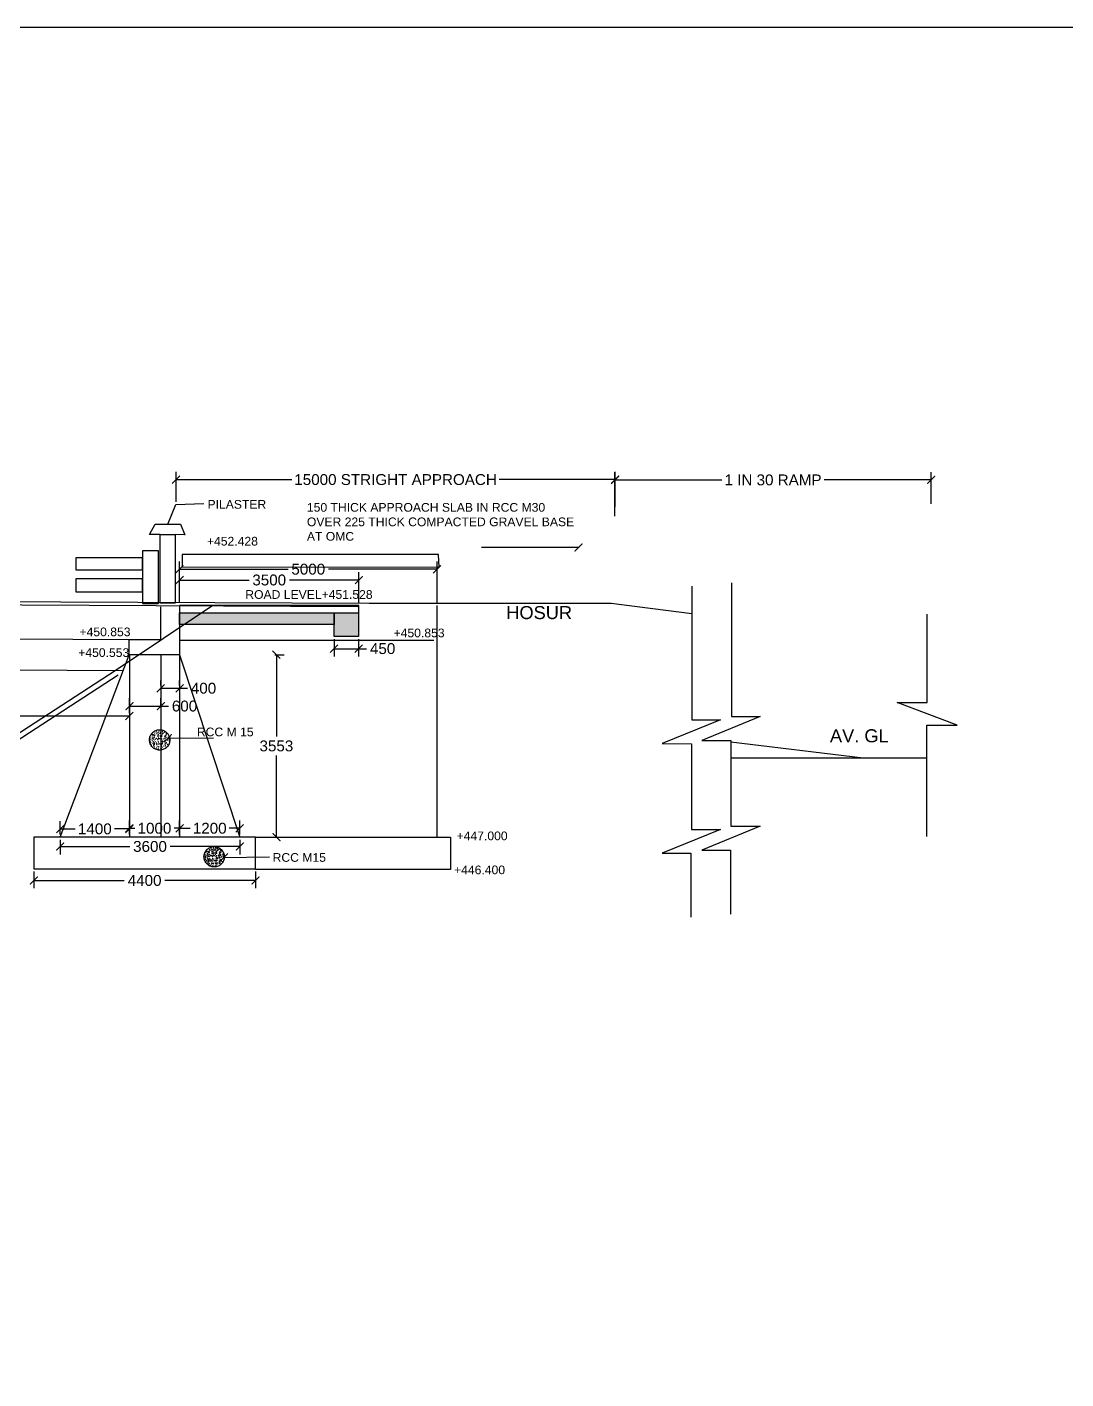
# Model space of a CAD drawing. Header units: inches. Extents: x 325 to 11487, y 381 to 10656.
# Drawn here: x 375.82 to 399.71, y 493.95 to 525.06 of the extents above; entities that cross this region are included whole.
import ezdxf

# ---------------------------------------------------------------- set-up
doc = ezdxf.new("R2010")
doc.units = ezdxf.units.IN
doc.header["$MEASUREMENT"] = 0
doc.linetypes.add('HIDDEN', pattern=[9.525, 6.35, -3.175])
doc.layers.add('DIMENSION', color=255, linetype='Continuous')
doc.layers.add('DRAWING', color=7, linetype='Continuous')
doc.styles.get("Standard").update_dxf_attribs({"font": 'arial.ttf'})
doc.dimstyles.new('dig', dxfattribs={"dimtxt": 0.3125, "dimasz": 0.18, "dimexe": 0.18, "dimexo": 0.0625, "dimgap": 0.09, "dimtad": 0, "dimtih": 1, "dimtoh": 1, "dimdec": 4, "dimzin": 0, "dimdsep": 46, "dimtxsty": 'Standard', "dimblk": 'ARCHTICK', "dimcen": 0.09, "dimadec": 0, "dimazin": 0, "dimtfac": 1, "dimtdec": 4, "dimtofl": 0, "dimtmove": 0, "dimatfit": 3, "dimldrblk": 'ARCHTICK', "dimfxl": 1, "dimtolj": 1, "dimtzin": 0, "dimarcsym": 0})

# ---------------------------------------------------------------- blocks, each defined once
blk = doc.blocks.new('_ArchTick')
at = {"color": 0, "linetype": 'ByBlock', "const_width": 0.15}
blk.add_lwpolyline([(-0.5, -0.5), (0.5, 0.5)], dxfattribs=at)
blk = doc.blocks.new('*D47')
at = {"layer": 'Defpoints', "color": 0, "linetype": 'HIDDEN', "transparency": 16777216}
for p in [(378.171, 506.606), (376.581, 506.416), (378.171, 506.416)]:
    blk.add_point(p, dxfattribs=at)
at = {"layer": 'DIMENSION', "color": 0, "linetype": 'HIDDEN', "lineweight": -2, "transparency": 16777216}
for p, q in [((376.581, 506.478), (376.581, 506.786)), ((376.581, 506.606), (376.925, 506.606)), ((378.171, 506.606), (377.827, 506.606)), ((378.171, 506.478), (378.171, 506.786))]:
    blk.add_line(p, q, dxfattribs=at)
at = {"layer": 'DIMENSION', "color": 0, "linetype": 'HIDDEN', "lineweight": -2, "transparency": 16777216, "xscale": 0.18, "yscale": 0.18, "zscale": 0.18, "rotation": 180}
blk.add_blockref('_ArchTick', (376.581, 506.606), dxfattribs=at)
at = {"layer": 'DIMENSION', "color": 0, "linetype": 'HIDDEN', "lineweight": -2, "transparency": 16777216, "xscale": 0.18, "yscale": 0.18, "zscale": 0.18}
blk.add_blockref('_ArchTick', (378.171, 506.606), dxfattribs=at)
at = {"layer": 'DIMENSION', "color": 0, "linetype": 'HIDDEN', "transparency": 16777216, "insert": (377.376, 506.606), "char_height": 0.25, "attachment_point": 5}
blk.add_mtext('\\A1;1400', dxfattribs=at)
blk = doc.blocks.new('*D48')
at = {"layer": 'Defpoints', "color": 0, "linetype": 'HIDDEN', "transparency": 16777216}
for p in [(378.171, 506.606), (379.325, 506.62), (379.325, 506.606)]:
    blk.add_point(p, dxfattribs=at)
at = {"layer": 'DIMENSION', "color": 0, "linetype": 'HIDDEN', "lineweight": -2, "transparency": 16777216}
for p, q in [((378.171, 506.669), (378.171, 506.8)), ((379.325, 506.669), (379.325, 506.8)), ((378.171, 506.62), (378.297, 506.62)), ((379.325, 506.62), (379.199, 506.62))]:
    blk.add_line(p, q, dxfattribs=at)
at = {"layer": 'DIMENSION', "color": 0, "linetype": 'HIDDEN', "lineweight": -2, "transparency": 16777216, "xscale": 0.18, "yscale": 0.18, "zscale": 0.18, "rotation": 180}
blk.add_blockref('_ArchTick', (378.171, 506.62), dxfattribs=at)
at = {"layer": 'DIMENSION', "color": 0, "linetype": 'HIDDEN', "lineweight": -2, "transparency": 16777216, "xscale": 0.18, "yscale": 0.18, "zscale": 0.18}
blk.add_blockref('_ArchTick', (379.325, 506.62), dxfattribs=at)
at = {"layer": 'DIMENSION', "color": 0, "linetype": 'HIDDEN', "transparency": 16777216, "insert": (378.748, 506.62), "char_height": 0.25, "attachment_point": 5}
blk.add_mtext('\\A1;1000', dxfattribs=at)
blk = doc.blocks.new('*D49')
at = {"layer": 'Defpoints', "color": 0, "linetype": 'HIDDEN', "transparency": 16777216}
for p in [(380.71, 506.62), (379.325, 506.416), (380.71, 506.416)]:
    blk.add_point(p, dxfattribs=at)
at = {"layer": 'DIMENSION', "color": 0, "linetype": 'HIDDEN', "lineweight": -2, "transparency": 16777216}
for p, q in [((379.325, 506.478), (379.325, 506.8)), ((380.71, 506.478), (380.71, 506.8)), ((379.325, 506.62), (379.567, 506.62)), ((380.71, 506.62), (380.469, 506.62))]:
    blk.add_line(p, q, dxfattribs=at)
at = {"layer": 'DIMENSION', "color": 0, "linetype": 'HIDDEN', "lineweight": -2, "transparency": 16777216, "xscale": 0.18, "yscale": 0.18, "zscale": 0.18, "rotation": 180}
blk.add_blockref('_ArchTick', (379.325, 506.62), dxfattribs=at)
at = {"layer": 'DIMENSION', "color": 0, "linetype": 'HIDDEN', "lineweight": -2, "transparency": 16777216, "xscale": 0.18, "yscale": 0.18, "zscale": 0.18}
blk.add_blockref('_ArchTick', (380.71, 506.62), dxfattribs=at)
at = {"layer": 'DIMENSION', "color": 0, "linetype": 'HIDDEN', "transparency": 16777216, "insert": (380.018, 506.62), "char_height": 0.25, "attachment_point": 5}
blk.add_mtext('\\A1;1200', dxfattribs=at)
blk = doc.blocks.new('*D50')
at = {"layer": 'Defpoints', "color": 0, "linetype": 'HIDDEN', "transparency": 16777216}
for p in [(376.581, 506.416), (380.71, 506.416), (380.71, 506.201)]:
    blk.add_point(p, dxfattribs=at)
at = {"layer": 'DIMENSION', "color": 0, "linetype": 'HIDDEN', "lineweight": -2, "transparency": 16777216}
for p, q in [((376.581, 506.353), (376.581, 506.021)), ((376.581, 506.201), (378.183, 506.201)), ((380.71, 506.201), (379.108, 506.201)), ((380.71, 506.353), (380.71, 506.021))]:
    blk.add_line(p, q, dxfattribs=at)
at = {"layer": 'DIMENSION', "color": 0, "linetype": 'HIDDEN', "lineweight": -2, "transparency": 16777216, "xscale": 0.18, "yscale": 0.18, "zscale": 0.18, "rotation": 180}
blk.add_blockref('_ArchTick', (376.581, 506.201), dxfattribs=at)
at = {"layer": 'DIMENSION', "color": 0, "linetype": 'HIDDEN', "lineweight": -2, "transparency": 16777216, "xscale": 0.18, "yscale": 0.18, "zscale": 0.18}
blk.add_blockref('_ArchTick', (380.71, 506.201), dxfattribs=at)
at = {"layer": 'DIMENSION', "color": 0, "linetype": 'HIDDEN', "transparency": 16777216, "insert": (378.645, 506.201), "char_height": 0.25, "attachment_point": 5}
blk.add_mtext('\\A1;3600', dxfattribs=at)
blk = doc.blocks.new('*D51')
at = {"layer": 'Defpoints', "color": 0, "linetype": 'HIDDEN', "transparency": 16777216}
for p in [(375.971, 505.691), (381.071, 505.691), (381.071, 505.419)]:
    blk.add_point(p, dxfattribs=at)
at = {"layer": 'DIMENSION', "color": 0, "linetype": 'HIDDEN', "lineweight": -2, "transparency": 16777216}
for p, q in [((375.971, 505.628), (375.971, 505.239)), ((381.071, 505.628), (381.071, 505.239)), ((375.971, 505.419), (378.053, 505.419)), ((381.071, 505.419), (378.989, 505.419))]:
    blk.add_line(p, q, dxfattribs=at)
at = {"layer": 'DIMENSION', "color": 0, "linetype": 'HIDDEN', "lineweight": -2, "transparency": 16777216, "xscale": 0.18, "yscale": 0.18, "zscale": 0.18, "rotation": 180}
blk.add_blockref('_ArchTick', (375.971, 505.419), dxfattribs=at)
at = {"layer": 'DIMENSION', "color": 0, "linetype": 'HIDDEN', "lineweight": -2, "transparency": 16777216, "xscale": 0.18, "yscale": 0.18, "zscale": 0.18}
blk.add_blockref('_ArchTick', (381.071, 505.419), dxfattribs=at)
at = {"layer": 'DIMENSION', "color": 0, "linetype": 'HIDDEN', "transparency": 16777216, "insert": (378.521, 505.419), "char_height": 0.25, "attachment_point": 5}
blk.add_mtext('\\A1;4400', dxfattribs=at)
blk = doc.blocks.new('*D57')
at = {"layer": 'Defpoints', "color": 0, "linetype": 'HIDDEN', "transparency": 16777216}
for p in [(368.644, 509.204), (378.171, 509.204), (378.171, 509.204)]:
    blk.add_point(p, dxfattribs=at)
at = {"layer": 'DIMENSION', "color": 0, "linetype": 'HIDDEN', "lineweight": -2, "transparency": 16777216}
for p, q in [((368.644, 509.266), (368.644, 509.384)), ((378.171, 509.266), (378.171, 509.384)), ((368.644, 509.204), (372.945, 509.204)), ((378.171, 509.204), (373.871, 509.204))]:
    blk.add_line(p, q, dxfattribs=at)
at = {"layer": 'DIMENSION', "color": 0, "linetype": 'HIDDEN', "lineweight": -2, "transparency": 16777216, "xscale": 0.18, "yscale": 0.18, "zscale": 0.18, "rotation": 180}
blk.add_blockref('_ArchTick', (368.644, 509.204), dxfattribs=at)
at = {"layer": 'DIMENSION', "color": 0, "linetype": 'HIDDEN', "lineweight": -2, "transparency": 16777216, "xscale": 0.18, "yscale": 0.18, "zscale": 0.18}
blk.add_blockref('_ArchTick', (378.171, 509.204), dxfattribs=at)
at = {"layer": 'DIMENSION', "color": 0, "linetype": 'HIDDEN', "transparency": 16777216, "insert": (373.408, 509.204), "char_height": 0.25, "attachment_point": 5}
blk.add_mtext('\\A1;8000', dxfattribs=at)
blk = doc.blocks.new('*D58')
at = {"layer": 'Defpoints', "color": 0, "linetype": 'HIDDEN', "transparency": 16777216}
for p in [(378.171, 509.384), (378.892, 509.432), (378.892, 509.384)]:
    blk.add_point(p, dxfattribs=at)
at = {"layer": 'DIMENSION', "color": 0, "linetype": 'HIDDEN', "lineweight": -2, "transparency": 16777216}
for p, q in [((378.171, 509.446), (378.171, 509.612)), ((378.892, 509.446), (378.892, 509.612)), ((378.171, 509.432), (378.892, 509.432)), ((378.892, 509.432), (379.072, 509.432))]:
    blk.add_line(p, q, dxfattribs=at)
at = {"layer": 'DIMENSION', "color": 0, "linetype": 'HIDDEN', "lineweight": -2, "transparency": 16777216, "xscale": 0.18, "yscale": 0.18, "zscale": 0.18, "rotation": 180}
blk.add_blockref('_ArchTick', (378.171, 509.432), dxfattribs=at)
at = {"layer": 'DIMENSION', "color": 0, "linetype": 'HIDDEN', "lineweight": -2, "transparency": 16777216, "xscale": 0.18, "yscale": 0.18, "zscale": 0.18}
blk.add_blockref('_ArchTick', (378.892, 509.432), dxfattribs=at)
at = {"layer": 'DIMENSION', "color": 0, "linetype": 'HIDDEN', "transparency": 16777216, "insert": (379.439, 509.432), "char_height": 0.25, "attachment_point": 5}
blk.add_mtext('\\A1;600', dxfattribs=at)
blk = doc.blocks.new('*D59')
at = {"layer": 'Defpoints', "color": 0, "linetype": 'HIDDEN', "transparency": 16777216}
for p in [(378.892, 509.842), (379.325, 509.842), (379.325, 509.842)]:
    blk.add_point(p, dxfattribs=at)
at = {"layer": 'DIMENSION', "color": 0, "linetype": 'HIDDEN', "lineweight": -2, "transparency": 16777216}
for p, q in [((378.892, 509.905), (378.892, 510.022)), ((379.325, 509.905), (379.325, 510.022)), ((378.892, 509.842), (379.325, 509.842)), ((379.325, 509.842), (379.505, 509.842))]:
    blk.add_line(p, q, dxfattribs=at)
at = {"layer": 'DIMENSION', "color": 0, "linetype": 'HIDDEN', "lineweight": -2, "transparency": 16777216, "xscale": 0.18, "yscale": 0.18, "zscale": 0.18, "rotation": 180}
blk.add_blockref('_ArchTick', (378.892, 509.842), dxfattribs=at)
at = {"layer": 'DIMENSION', "color": 0, "linetype": 'HIDDEN', "lineweight": -2, "transparency": 16777216, "xscale": 0.18, "yscale": 0.18, "zscale": 0.18}
blk.add_blockref('_ArchTick', (379.325, 509.842), dxfattribs=at)
at = {"layer": 'DIMENSION', "color": 0, "linetype": 'HIDDEN', "transparency": 16777216, "insert": (379.876, 509.842), "char_height": 0.25, "attachment_point": 5}
blk.add_mtext('\\A1;400', dxfattribs=at)
blk = doc.blocks.new('*D60')
at = {"layer": 'Defpoints', "color": 0, "linetype": 'HIDDEN', "transparency": 16777216}
for p in [(381.457, 510.615), (381.552, 510.615), (381.488, 506.416)]:
    blk.add_point(p, dxfattribs=at)
at = {"layer": 'DIMENSION', "color": 0, "linetype": 'HIDDEN', "lineweight": -2, "transparency": 16777216}
for p, q in [((381.519, 510.615), (381.732, 510.615)), ((381.552, 510.615), (381.552, 508.733)), ((381.552, 506.416), (381.552, 508.298)), ((381.551, 506.416), (381.732, 506.416))]:
    blk.add_line(p, q, dxfattribs=at)
at = {"layer": 'DIMENSION', "color": 0, "linetype": 'HIDDEN', "lineweight": -2, "transparency": 16777216, "xscale": 0.18, "yscale": 0.18, "zscale": 0.18}
for p, rotation in [((381.552, 510.615), 90), ((381.552, 506.416), 270)]:
    blk.add_blockref('_ArchTick', p, dxfattribs=dict(at, rotation=rotation))
at = {"layer": 'DIMENSION', "color": 0, "linetype": 'HIDDEN', "transparency": 16777216, "insert": (381.552, 508.515), "char_height": 0.25, "attachment_point": 5}
blk.add_mtext('\\A1;3553', dxfattribs=at)
blk = doc.blocks.new('*D61')
at = {"layer": 'Defpoints', "color": 0, "linetype": 'HIDDEN', "transparency": 16777216}
for p in [(382.878, 511.033), (383.444, 511.033), (383.444, 510.754)]:
    blk.add_point(p, dxfattribs=at)
at = {"layer": 'DIMENSION', "color": 0, "linetype": 'HIDDEN', "lineweight": -2, "transparency": 16777216}
for p, q in [((382.878, 510.971), (382.878, 510.574)), ((383.444, 510.971), (383.444, 510.574)), ((382.878, 510.754), (383.444, 510.754)), ((383.444, 510.754), (383.624, 510.754))]:
    blk.add_line(p, q, dxfattribs=at)
at = {"layer": 'DIMENSION', "color": 0, "linetype": 'HIDDEN', "lineweight": -2, "transparency": 16777216, "xscale": 0.18, "yscale": 0.18, "zscale": 0.18, "rotation": 180}
blk.add_blockref('_ArchTick', (382.878, 510.754), dxfattribs=at)
at = {"layer": 'DIMENSION', "color": 0, "linetype": 'HIDDEN', "lineweight": -2, "transparency": 16777216, "xscale": 0.18, "yscale": 0.18, "zscale": 0.18}
blk.add_blockref('_ArchTick', (383.444, 510.754), dxfattribs=at)
at = {"layer": 'DIMENSION', "color": 0, "linetype": 'HIDDEN', "transparency": 16777216, "insert": (383.995, 510.754), "char_height": 0.25, "attachment_point": 5}
blk.add_mtext('\\A1;450', dxfattribs=at)
blk = doc.blocks.new('*D62')
at = {"layer": 'Defpoints', "color": 0, "linetype": 'HIDDEN', "transparency": 16777216}
for p in [(383.449, 512.333), (379.325, 511.744), (383.449, 511.744)]:
    blk.add_point(p, dxfattribs=at)
at = {"layer": 'DIMENSION', "color": 0, "linetype": 'HIDDEN', "lineweight": -2, "transparency": 16777216}
for p, q in [((379.325, 511.807), (379.325, 512.513)), ((383.449, 511.807), (383.449, 512.513)), ((379.325, 512.333), (380.924, 512.333)), ((383.449, 512.333), (381.85, 512.333))]:
    blk.add_line(p, q, dxfattribs=at)
at = {"layer": 'DIMENSION', "color": 0, "linetype": 'HIDDEN', "lineweight": -2, "transparency": 16777216, "xscale": 0.18, "yscale": 0.18, "zscale": 0.18, "rotation": 180}
blk.add_blockref('_ArchTick', (379.325, 512.333), dxfattribs=at)
at = {"layer": 'DIMENSION', "color": 0, "linetype": 'HIDDEN', "lineweight": -2, "transparency": 16777216, "xscale": 0.18, "yscale": 0.18, "zscale": 0.18}
blk.add_blockref('_ArchTick', (383.449, 512.333), dxfattribs=at)
at = {"layer": 'DIMENSION', "color": 0, "linetype": 'HIDDEN', "transparency": 16777216, "insert": (381.387, 512.333), "char_height": 0.25, "attachment_point": 5}
blk.add_mtext('\\A1;3500', dxfattribs=at)
blk = doc.blocks.new('*D63')
at = {"layer": 'Defpoints', "color": 0, "linetype": 'HIDDEN', "transparency": 16777216}
for p in [(385.246, 512.582), (379.325, 511.807), (385.246, 511.748)]:
    blk.add_point(p, dxfattribs=at)
at = {"layer": 'DIMENSION', "color": 0, "linetype": 'HIDDEN', "lineweight": -2, "transparency": 16777216}
for p, q in [((379.325, 511.869), (379.325, 512.762)), ((385.246, 511.81), (385.246, 512.762)), ((379.325, 512.582), (381.822, 512.582)), ((385.246, 512.582), (382.748, 512.582))]:
    blk.add_line(p, q, dxfattribs=at)
at = {"layer": 'DIMENSION', "color": 0, "linetype": 'HIDDEN', "lineweight": -2, "transparency": 16777216, "xscale": 0.18, "yscale": 0.18, "zscale": 0.18, "rotation": 180}
blk.add_blockref('_ArchTick', (379.325, 512.582), dxfattribs=at)
at = {"layer": 'DIMENSION', "color": 0, "linetype": 'HIDDEN', "lineweight": -2, "transparency": 16777216, "xscale": 0.18, "yscale": 0.18, "zscale": 0.18}
blk.add_blockref('_ArchTick', (385.246, 512.582), dxfattribs=at)
at = {"layer": 'DIMENSION', "color": 0, "linetype": 'HIDDEN', "transparency": 16777216, "insert": (382.285, 512.582), "char_height": 0.25, "attachment_point": 5}
blk.add_mtext('\\A1;5000', dxfattribs=at)
blk = doc.blocks.new('*D68')
at = {"layer": 'Defpoints', "color": 0, "linetype": 'HIDDEN', "transparency": 16777216}
for p in [(379.243, 514.644), (379.243, 514.073), (389.344, 513.953)]:
    blk.add_point(p, dxfattribs=at)
at = {"layer": 'DIMENSION', "color": 0, "linetype": 'HIDDEN', "lineweight": -2, "transparency": 16777216}
for p, q in [((379.243, 514.136), (379.243, 514.824)), ((379.243, 514.644), (381.907, 514.644)), ((389.344, 514.644), (386.679, 514.644)), ((389.344, 514.015), (389.344, 514.824))]:
    blk.add_line(p, q, dxfattribs=at)
at = {"layer": 'DIMENSION', "color": 0, "linetype": 'HIDDEN', "lineweight": -2, "transparency": 16777216, "xscale": 0.18, "yscale": 0.18, "zscale": 0.18, "rotation": 180}
blk.add_blockref('_ArchTick', (379.243, 514.644), dxfattribs=at)
at = {"layer": 'DIMENSION', "color": 0, "linetype": 'HIDDEN', "lineweight": -2, "transparency": 16777216, "xscale": 0.18, "yscale": 0.18, "zscale": 0.18}
blk.add_blockref('_ArchTick', (389.344, 514.644), dxfattribs=at)
at = {"layer": 'DIMENSION', "color": 0, "linetype": 'HIDDEN', "transparency": 16777216, "insert": (384.293, 514.644), "char_height": 0.25, "attachment_point": 5}
blk.add_mtext('\\A1;15000 STRIGHT APPROACH', dxfattribs=at)
blk = doc.blocks.new('*D69')
at = {"layer": 'Defpoints', "color": 0, "linetype": 'HIDDEN', "transparency": 16777216}
for p in [(389.338, 514.636), (396.612, 514.021), (389.338, 513.743)]:
    blk.add_point(p, dxfattribs=at)
at = {"layer": 'DIMENSION', "color": 0, "linetype": 'HIDDEN', "lineweight": -2, "transparency": 16777216}
for p, q in [((389.338, 513.806), (389.338, 514.816)), ((389.338, 514.636), (391.795, 514.636)), ((396.612, 514.636), (394.154, 514.636)), ((396.612, 514.084), (396.612, 514.816))]:
    blk.add_line(p, q, dxfattribs=at)
at = {"layer": 'DIMENSION', "color": 0, "linetype": 'HIDDEN', "lineweight": -2, "transparency": 16777216, "xscale": 0.18, "yscale": 0.18, "zscale": 0.18, "rotation": 180}
blk.add_blockref('_ArchTick', (389.338, 514.636), dxfattribs=at)
at = {"layer": 'DIMENSION', "color": 0, "linetype": 'HIDDEN', "lineweight": -2, "transparency": 16777216, "xscale": 0.18, "yscale": 0.18, "zscale": 0.18}
blk.add_blockref('_ArchTick', (396.612, 514.636), dxfattribs=at)
at = {"layer": 'DIMENSION', "color": 0, "linetype": 'HIDDEN', "transparency": 16777216, "insert": (392.975, 514.636), "char_height": 0.25, "attachment_point": 5}
blk.add_mtext('\\A1;1 IN 30 RAMP ', dxfattribs=at)

msp = doc.modelspace()

# ---------------------------------------------------------------- hatches: boundary and pattern name
at = {"layer": 'DIMENSION', "linetype": 'HIDDEN'}
h = msp.add_hatch(dxfattribs=at)
h.set_pattern_fill('AR-CONC', color=256, scale=0.016612, style=0)
h.set_pattern_definition([(130, (4283.88409, -2218.87771), (-0.1191491726, -0.010424202), [0.0124587816, -0.1370465973]), (185, (4283.88409, -2218.87771), (0.0230489674, 0.1249519666), [0.0099670253, -0.109637278]), (79.5486, (4283.87416, -2218.87858), (-0.0961002937, 0.1145276888), [0.0105883347, -0.1164716857]), (133.8158, (4283.88409, -2218.84449), (-0.177286975, -0.0274955366), [0.0186881724, -0.205569896]), (83.3644, (4283.86931, -2218.84678), (-0.1552634466, 0.161817624), [0.0158825026, -0.1747075006]), (188.8158, (4283.88409, -2218.84449), (-0.15526332, 0.161817745), [0.014950538, -0.164455917]), (159, (4283.86747, -2218.85279), (-0.0991564611, -0.0668818776), [0.0124587816, -0.1370465973]), (214, (4283.86747, -2218.8528), (-0.0404188343, 0.1204598136), [0.0099670253, -0.109637278]), (108.5486, (4283.85921, -2218.85837), (-0.139575336, 0.0535778268), [0.0105883347, -0.1164716857]), (142.5, (4283.884086, -2218.877712), (-0.00201995975, 0.0552993575), [0, -0.1083083412, 0, -0.1112984487, 0, -0.1100525706]), (172.5, (4283.884086, -2218.87771), (-0.0437003454, 0.0655185249), [0, -0.0634567275, 0, -0.1058165848, 0, -0.0419445646]), (212.5, (4283.92113, -2218.877712), (-0.08867702843, -0.0037467496), [0, -0.0415292719, 0, -0.1295713284, 0, -0.1719311857]), (222.5, (4283.93774, -2218.87771), (-0.096877188, 0.0166291481), [0, -0.0539880535, 0, -0.0860486514, 0, -0.1220960594])])
h.paths.add_polyline_path([(379.32511, 511.58057), (379.32511, 511.30903), (382.87779, 511.30903), (382.87779, 511.58057)])
h.paths.add_polyline_path([(383.4439, 511.58057), (382.87779, 511.58057), (382.87779, 511.03314), (383.4439, 511.03314)])
h = msp.add_hatch(dxfattribs=at)
h.set_pattern_fill('AR-CONC', color=256, scale=0.016612, style=0)
h.set_pattern_definition([(50, (-3531.94063, -2221.43933), (0.1191491726, -0.010424202), [0.0124587816, -0.1370465973]), (355, (-3531.94063, -2221.43933), (-0.0230489674, 0.1249519666), [0.0099670253, -0.109637278]), (100.4514, (-3531.9307, -2221.4402), (0.0961002937, 0.1145276888), [0.0105883347, -0.1164716857]), (46.1842, (-3531.94063, -2221.4061), (0.177286975, -0.0274955366), [0.0186881724, -0.205569896]), (96.6356, (-3531.92586, -2221.4084), (0.1552634466, 0.161817624), [0.0158825026, -0.1747075006]), (351.1842, (-3531.94063, -2221.4061), (0.15526332, 0.161817745), [0.014950538, -0.164455917]), (21, (-3531.92402, -2221.41441), (0.0991564611, -0.0668818776), [0.0124587816, -0.1370465973]), (326, (-3531.92402, -2221.41441), (0.0404188343, 0.1204598136), [0.0099670253, -0.109637278]), (71.4514, (-3531.91576, -2221.41998), (0.139575336, 0.0535778268), [0.0105883347, -0.1164716857]), (37.5, (-3531.94063, -2221.439328), (0.00201995975, 0.0552993575), [0, -0.1083083412, 0, -0.1112984487, 0, -0.1100525706]), (7.5, (-3531.94063, -2221.43933), (0.0437003454, 0.0655185249), [0, -0.0634567275, 0, -0.1058165848, 0, -0.0419445646]), (327.5, (-3531.977674, -2221.439328), (0.08867702843, -0.0037467496), [0, -0.0415292719, 0, -0.1295713284, 0, -0.1719311857]), (317.5, (-3531.994286, -2221.43933), (0.096877188, 0.0166291481), [0, -0.0539880535, 0, -0.0860486514, 0, -0.1220960594])])
h.paths.add_polyline_path([(379.10122, 508.65429, 1), (378.63271, 508.65429, 1)])
h = msp.add_hatch(dxfattribs=at)
h.set_pattern_fill('AR-CONC', color=256, scale=0.016612, style=0)
h.set_pattern_definition([(50, (-3530.68723, -2224.12883), (0.1191491726, -0.010424202), [0.0124587816, -0.1370465973]), (355, (-3530.68723, -2224.12883), (-0.0230489674, 0.1249519666), [0.0099670253, -0.109637278]), (100.4514, (-3530.6773, -2224.1297), (0.0961002937, 0.1145276888), [0.0105883347, -0.1164716857]), (46.1842, (-3530.68723, -2224.0956), (0.177286975, -0.0274955366), [0.0186881724, -0.205569896]), (96.6356, (-3530.67246, -2224.0979), (0.1552634466, 0.161817624), [0.0158825026, -0.1747075006]), (351.1842, (-3530.68723, -2224.0956), (0.15526332, 0.161817745), [0.014950538, -0.164455917]), (21, (-3530.67062, -2224.10391), (0.0991564611, -0.0668818776), [0.0124587816, -0.1370465973]), (326, (-3530.67062, -2224.10391), (0.0404188343, 0.1204598136), [0.0099670253, -0.109637278]), (71.4514, (-3530.66236, -2224.10948), (0.139575336, 0.0535778268), [0.0105883347, -0.1164716857]), (37.5, (-3530.687232, -2224.12883), (0.00201995975, 0.0552993575), [0, -0.1083083412, 0, -0.1112984487, 0, -0.1100525706]), (7.5, (-3530.68723, -2224.12883), (0.0437003454, 0.0655185249), [0, -0.0634567275, 0, -0.1058165848, 0, -0.0419445646]), (327.5, (-3530.724276, -2224.12883), (0.08867702843, -0.0037467496), [0, -0.0415292719, 0, -0.1295713284, 0, -0.1719311857]), (317.5, (-3530.74089, -2224.12883), (0.096877188, 0.0166291481), [0, -0.0539880535, 0, -0.0860486514, 0, -0.1220960594])])
h.paths.add_polyline_path([(380.35462, 505.96479, 1), (379.8861, 505.96479, 1)])

# ---------------------------------------------------------------- linework, layer by layer
for p, q in [((391.1059, 512.19138), (391.1059, 509.11577)), ((392.01791, 512.26532), (392.01791, 509.18971)), ((379.32511, 510.94601), (385.17525, 510.94601)), ((378.17128, 510.61502), (378.17128, 506.41553)), ((378.89209, 510.61502), (378.89209, 506.41553)), ((379.32511, 510.61502), (379.32511, 506.41553)), ((391.76713, 509.11577), (390.4242, 508.57014)), ((391.1059, 509.11577), (391.76713, 509.11577)), ((392.67915, 509.18971), (391.33622, 508.64408)), ((392.01791, 509.18971), (392.67915, 509.18971)), ((390.4242, 508.57014), (391.09552, 508.56363)), ((391.09552, 508.56363), (391.09552, 506.59386)), ((391.33622, 508.64408), (392.00754, 508.63757)), ((392.00754, 508.63757), (392.00754, 506.6678)), ((391.76511, 506.59386), (390.42466, 506.04589)), ((391.09552, 506.59386), (391.76511, 506.59386)), ((392.67713, 506.6678), (391.33667, 506.11983)), ((392.00754, 506.6678), (392.67713, 506.6678)), ((390.42466, 506.04589), (391.08255, 506.04589)), ((391.08255, 506.04589), (391.08255, 504.57232)), ((391.33667, 506.11983), (391.99456, 506.11983)), ((391.99456, 506.11983), (391.99456, 504.64627))]:
    msp.add_line(p, q, dxfattribs=at)
for points in [[(379.05536, 513.61743), (379.24258, 514.07335), (379.88571, 514.09425)], [(378.87635, 513.37906), (378.63241, 513.37906), (378.76462, 513.61743), (379.3461, 513.61743), (379.44901, 513.37674), (379.22068, 513.37906)], [(383.68605, 511.80081), (389.24782, 511.80081), (391.1059, 511.56255)], [(377.84511, 510.25377), (380.06768, 511.74076)], [(379.32511, 511.72407), (379.32511, 510.61502), (378.16198, 510.61502), (378.16198, 510.96431), (378.89392, 510.96431), (378.89107, 511.7192)], [(385.24554, 511.74781), (385.24554, 506.41553)], [(379.32511, 510.61502), (380.71028, 506.41553), (376.58054, 506.41553), (378.16198, 510.61502)], [(395.04737, 508.23468), (392.00754, 508.60012)], [(396.50928, 508.23468), (392.00754, 508.23468)]]:
    msp.add_lwpolyline(points, dxfattribs=at)
for points in [[(378.87635, 513.37906), (379.22068, 513.37906), (379.22068, 511.80412), (378.87635, 511.80412)], [(378.46879, 512.84796), (376.93613, 512.84796), (376.93613, 512.56673), (378.46879, 512.56673)], [(378.84067, 513.00446), (378.46879, 513.00446), (378.46879, 511.79614), (378.84067, 511.79614)], [(385.28027, 512.91934), (379.38157, 512.91934), (379.38157, 512.63812), (385.29206, 512.62817)], [(378.46879, 512.36454), (376.93599, 512.36454), (376.93599, 512.0634), (378.46879, 512.0634)], [(383.44871, 511.74443), (379.32511, 511.74443), (379.32511, 511.58057), (383.44871, 511.58057)], [(379.32511, 511.58057), (382.87779, 511.58057), (382.87779, 511.30903), (379.32511, 511.30903)], [(382.87779, 511.58057), (383.4439, 511.58057), (383.4439, 511.03314), (382.87779, 511.03314)], [(381.07096, 506.41553), (375.97102, 506.41553), (375.97102, 505.69074), (381.07096, 505.69074)], [(381.07096, 506.41553), (385.55424, 506.41553), (385.55424, 505.67354), (381.07096, 505.67354)]]:
    msp.add_lwpolyline(points, close=True, dxfattribs=at)
at = {"layer": 'DIMENSION'}
for points in [[(335.78865, 512.00681), (383.68605, 511.80081)], [(341.69817, 511.93017), (383.42807, 511.72417)], [(346.9849, 511.15005), (378.16198, 510.96431)], [(347.12195, 510.43681), (378.02554, 510.2527)], [(347.15622, 510.33504), (355.41549, 504.71211), (369.54974, 504.71211), (377.91184, 510.15118)], [(347.22509, 510.4362), (355.45319, 504.83448), (369.51344, 504.83448), (377.84511, 510.25377)]]:
    msp.add_lwpolyline(points, dxfattribs=at)
at = {"layer": 'DIMENSION', "linetype": 'HIDDEN'}
for centre in [(378.86696, 508.65429), (380.12036, 505.96479)]:
    msp.add_circle(centre, 0.23426, dxfattribs=at)
at = {"layer": 'DRAWING', "ltscale": 0.02}
msp.add_lwpolyline([(325.49314, 525.05893), (421.55667, 525.05893), (421.55667, 455.4306), (325.49314, 455.4306)], close=True, dxfattribs=at)
at = {"layer": 'DRAWING'}
msp.add_lwpolyline([(396.50928, 506.43466), (396.50928, 508.99461), (397.20891, 508.99461), (395.83334, 509.519), (396.52195, 509.519), (396.52195, 511.54874)], dxfattribs=at)

# ---------------------------------------------------------------- texts
at = {"layer": 'DIMENSION', "linetype": 'HIDDEN', "attachment_point": 1}
for s, insert, char_height, width in [('PILASTER', (379.96763, 514.17496), 0.2, 1.3493397), ('150 THICK APPROACH SLAB IN RCC M30 OVER 225 THICK COMPACTED GRAVEL BASE AT OMC', (382.25354, 514.10566), 0.2, 6.1922503), ('+452.428', (379.95402, 513.327), 0.2, 1.1624366), ('ROAD LEVEL+451.528', (380.83702, 512.10043), 0.2, 2.9616403), ('HOSUR', (386.83908, 511.73423), 0.3, 1.8356483), ('+450.853', (377.02376, 511.24036), 0.2, 1.1624366), ('+450.853', (384.24708, 511.21575), 0.2, 1.1624366), ('+450.553', (376.99451, 510.7635), 0.2, 1.247236), ('RCC M 15', (379.72269, 508.93803), 0.2, 1.5103112), ('AV. GL', (394.28325, 508.89969), 0.3, 3.3020081), ('+447.000', (385.69705, 506.54582), 0.2, 1.1624366), ('RCC M15', (381.46513, 506.04908), 0.2, 1.2523283), ('+446.400', (385.63829, 505.76349), 0.2, 1.1624366)]:
    msp.add_mtext(s, dxfattribs=dict(at, insert=insert, char_height=char_height, width=width))

# ---------------------------------------------------------------- dimensions: what is measured, and where the dimension line sits
at = {"layer": 'DIMENSION', "linetype": 'HIDDEN'}
for base, p1, p2, text, picture, middle in [((379.24258, 514.64359), (389.3435, 513.9528), (379.24258, 514.07335), '15000 STRIGHT APPROACH', '*D68', (384.29304, 514.64359)), ((389.33782, 514.63582), (396.61195, 514.02113), (389.33782, 513.74327), '1 IN 30 RAMP ', '*D69', (392.97488, 514.63582)), ((385.24554, 512.58165), (379.32511, 511.80693), (385.24554, 511.74781), '5000', '*D63', (382.28533, 512.58165)), ((383.44871, 512.33274), (379.32511, 511.74443), (383.44871, 511.74443), '3500', '*D62', (381.38691, 512.33274)), ((383.4439, 510.75436), (382.87779, 511.03314), (383.4439, 511.03314), '450', '*D61', (383.99468, 510.75436)), ((379.32511, 509.84249), (378.89209, 509.84249), (379.32511, 509.84249), '400', '*D59', (379.87589, 509.84249)), ((378.89209, 509.43162), (378.17128, 509.38377), (378.89209, 509.38377), '600', '*D58', (379.43852, 509.43162)), ((378.17128, 509.20377), (368.64437, 509.20377), (378.17128, 509.20377), '8000', '*D57', (373.40782, 509.20377)), ((379.32511, 506.62014), (378.17128, 506.60643), (379.32511, 506.60643), '1000', '*D48', (378.74819, 506.62014)), ((380.71028, 506.62014), (379.32511, 506.41553), (380.71028, 506.41553), '1200', '*D49', (380.01769, 506.62014)), ((378.17128, 506.60643), (376.58054, 506.41553), (378.17128, 506.41553), '1400', '*D47', (377.37591, 506.60643)), ((380.71028, 506.20079), (376.58054, 506.41553), (380.71028, 506.41553), '3600', '*D50', (378.64541, 506.20079)), ((381.07096, 505.41928), (375.97102, 505.69074), (381.07096, 505.69074), '4400', '*D51', (378.52099, 505.41928))]:
    dim = msp.add_linear_dim(base=base, p1=p1, p2=p2, text=text, dimstyle='dig', override={"dimtxt": 0.25}, dxfattribs=at)
    dim.commit()
    dim.dimension.update_dxf_attribs({"geometry": picture, "text_midpoint": middle})
dim = msp.add_linear_dim(base=(381.55159, 510.61502), p1=(381.48824, 506.41553), p2=(381.45656, 510.61502), angle=90, text='3553', dimstyle='dig', override={"dimtxt": 0.25}, dxfattribs=at)
dim.commit()
dim.dimension.update_dxf_attribs({"geometry": '*D60', "text_midpoint": (381.55159, 508.51527)})

# ---------------------------------------------------------------- leaders
for points in [[(388.50005, 513.08311), (386.26677, 513.08311)], [(379.05865, 508.69308), (380.10724, 508.70385)], [(380.34608, 505.94976), (381.39467, 505.96053)]]:
    msp.add_leader(points, dimstyle='dig', override={"dimtxt": 0.25}, dxfattribs=at)

doc.saveas('drawing.dxf')
